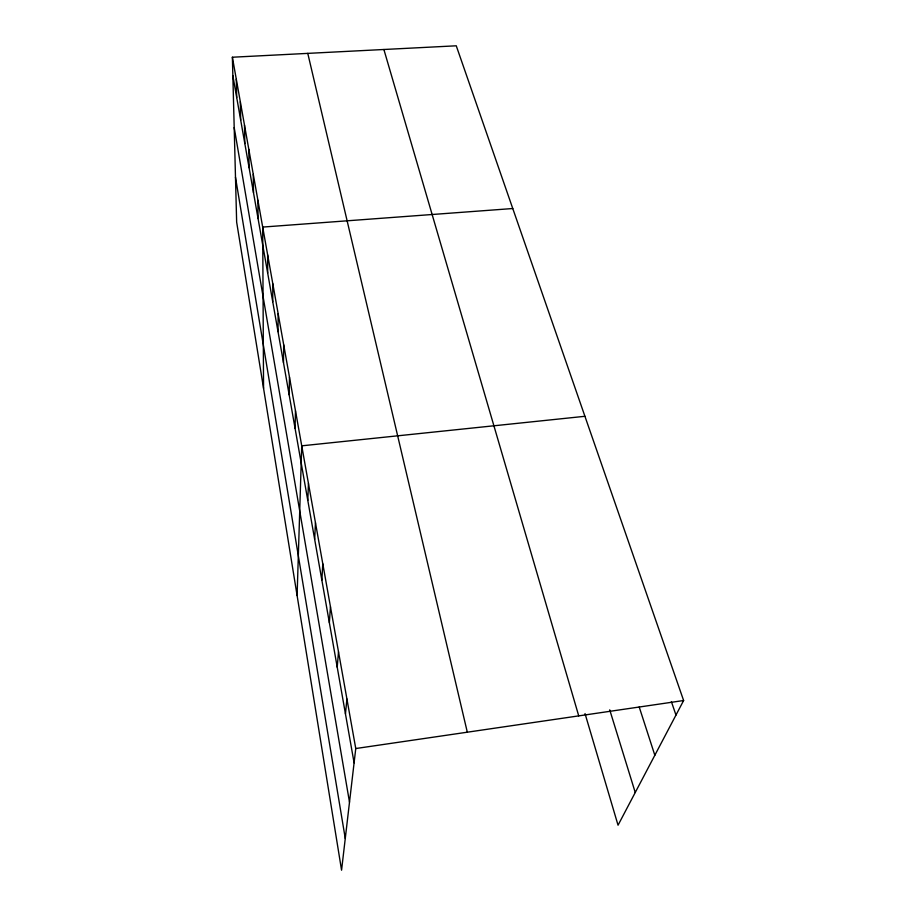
<?xml version="1.0" encoding="UTF-8"?>
<svg xmlns="http://www.w3.org/2000/svg" width="916" height="916" viewBox="0 0 916 916"><rect width="100%" height="100%" fill="white"/><g stroke="black" fill="none" stroke-linecap="round" stroke-linejoin="round"><path stroke-width="1.37" d="M272.75 301.811L272.808 283.754M278.017 331.649L278.143 313.707M283.479 362.621L283.697 344.817M289.158 394.785L289.479 377.152M295.055 428.241L295.479 410.803M297.105 595.526L301.73 445.829L584.923 416.299M307.787 500.399L308.452 483.453M314.669 539.387L315.459 522.75M321.848 580.103L322.787 563.821M329.359 622.662L330.458 606.793M337.225 667.214L338.496 651.791M345.458 713.885L346.912 698.988M232.378 57.227L355.763 748.532L341.565 870.2L236.649 222.107L232.378 57.227L456.26 45.8L683.622 700.522L618.048 825.202L585.026 713.575M355.763 748.532L683.622 700.522M512.765 208.527L262.686 227.076L263.556 388.327M671.382 701.622L675.974 715.075M639.208 706.98L654.837 755.253M609.724 709.843L635.246 792.5M383.884 49.498L578.729 715.877M307.776 53.38L467.309 732.193M232.847 75.65L354.091 762.833M234.198 127.587L349.5 802.164M235.481 177.257L345.263 838.461M236.282 79.131L236.717 97.554M240.324 101.756L240.702 120.179M244.492 125.137L244.835 143.56M248.809 149.319L249.095 167.708M253.274 174.338L253.503 192.704M257.9 200.249L258.06 218.558M267.655 254.9L267.678 273.06"/></g></svg>
